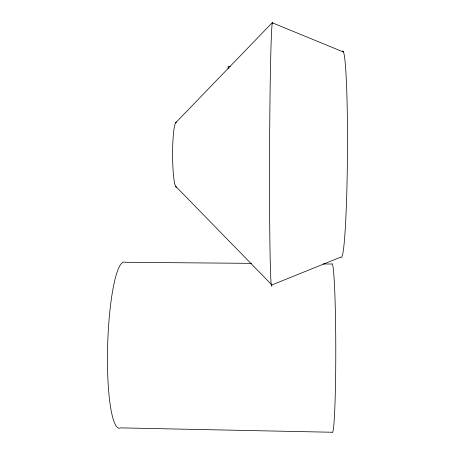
<?xml version="1.0" encoding="UTF-8"?>
<svg xmlns="http://www.w3.org/2000/svg" width="455" height="455" viewBox="0 0 455 455"><rect width="100%" height="100%" fill="white"/><g stroke="black" fill="none" stroke-linecap="round" stroke-linejoin="round"><path stroke-width="0.68" d="M228.109 68.648L228.177 66.521L230.304 66.51M175.545 122.901L272.204 22.75L343.485 52.035M251.524 263.354L125.165 262.29A83.123 14.042 -88.3 0 0 107.642 345.635A83.123 14.042 -88.3 0 0 120.586 427.876L332.059 432.25A84.414 3.572 89.9 0 0 335.779 348.985A84.414 3.572 89.9 0 0 331.74 264.031L323.226 263.963M175.528 186.135L271.317 284.386M176.523 187.119A32.476 3.811 89.9 0 1 172.587 154.074A32.476 3.811 89.9 0 1 176.54 122.219M272.869 23.467A131.939 2.508 -89.8 0 0 269.582 151.441A131.939 2.508 -89.8 0 0 271.971 284.91L340.892 257.075A103.234 5.403 -89.6 0 0 347.432 156.884A103.234 5.403 -89.6 0 0 342.535 51.074"/></g></svg>
